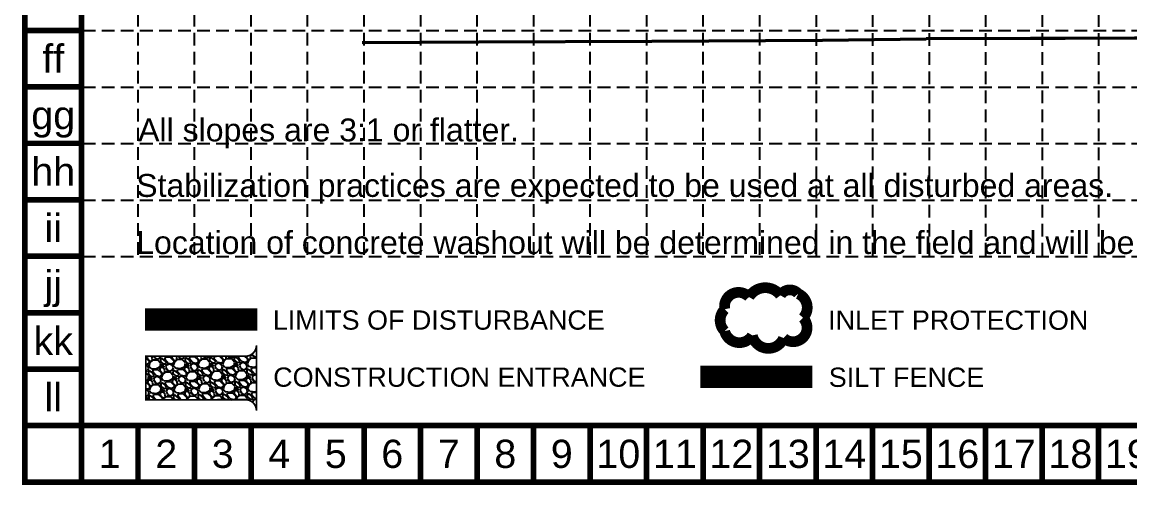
# Model space of a CAD drawing. Header units: feet. Extents: x -4510 to -3228, y -2167 to -1365.
# Drawn here: x -4510.2 to -4118.2, y -2166.6 to -2002.6 of the extents above; entities that cross this region are included whole.
import ezdxf
from ezdxf.enums import TextEntityAlignment as Align

# ---------------------------------------------------------------- set-up
doc = ezdxf.new("R2010")
doc.units = ezdxf.units.FT
doc.header["$LTSCALE"] = 40
doc.header["$MEASUREMENT"] = 0
doc.linetypes.add('HIDDEN', pattern=[0.375, 0.25, -0.125])
for name, color, linetype in [('BASE', 7, 'CONTINUOUS'), ('E-PVMT', 1, 'CONTINUOUS'), ('GRID', 254, 'HIDDEN'), ('LEGEND', 7, 'CONTINUOUS')]:
    doc.layers.add(name, color=color, linetype=linetype)
doc.styles.add("L200'", font='ARIAL.TTF', dxfattribs={"height": 0.001969})
doc.styles.get("Standard").update_dxf_attribs({"font": 'ARIAL.TTF'})

msp = doc.modelspace()

# ---------------------------------------------------------------- hatches: boundary and pattern name
at = {"layer": 'LEGEND'}
h = msp.add_hatch(dxfattribs=at)
h.set_pattern_fill('GRAVEL', color=4, scale=6.161158, angle=-43.9343, style=0)
h.set_pattern_definition([(184.078545, (-13078.31703, -5865.8575), (-73.96829782, -5.733388968), [0.8288976, -82.0610066]), (141.0354448, (-13079.14383, -5865.91644), (57.5172712175, -46.860909064), [1.4224142, -140.818967]), (88.576145, (-13080.2498, -5865.02197), (-2.654263551, -91.553733436), [1.0029626, -99.2934208]), (223.339445, (-13083.0489, -5864.46402), (89.933091817, 84.462693335), [1.2953096, -128.235621]), (248.899445, (-13083.99097, -5865.353), (29.113309371, 74.616576914), [1.2701535, -125.7453734]), (313.339445, (-13084.44823, -5866.538), (-84.462693335, 89.933091817), [1.2953096, -128.235621]), (353.7599448, (-13083.55924, -5867.48008), (-100.4274748735, 11.203882652), [1.7129806, -169.584946]), (28.3210448, (-13081.8564, -5867.66627), (125.1040092646, 67.687490776), [1.61723, -160.1058316]), (77.495345, (-13080.43275, -5866.89904), (20.077499597, 91.877873086), [1.2996963, -128.670075]), (131.302145, (-13080.15134, -5865.63017), (44.530846384, -51.45976945), [1.483804, -72.7063663]), (178.4631448, (-13081.1307, -5864.51548), (-100.2654194256, 2.4921892057), [1.9188804, -189.9692975]), (94.879845, (-13078.69913, -5868.74045), (-5.409274737, 56.544928547), [0.6549373, -64.8390665]), (127.534945, (-13078.75484, -5868.08788), (49.12970154, -64.446328462), [1.246014, -123.3556943]), (181.065745, (-13079.514, -5867.1), (-4.274813, -4.4368757), [0.871317, -7.8418727]), (159.264345, (-13079.3116, -5866.26815), (30.733999534, -12.50030277), [0.4692215, -46.45276]), (247.867145, (-13079.7504, -5866.102), (8.38756231, 17.58543553), [0.6635752, -32.5152776]), (347.029545, (-13080.0004, -5866.7167), (21.86024824, -3.95066694), [1.0777652, -34.847652]), (117.630845, (-13078.9501, -5866.9586), (4.59894573, -12.9864925), [0.779331, -18.7039636]), (332.455245, (-13082.3238, -5863.62263), (57.193157022, -29.437535684), [1.0917572, -108.0842412]), (26.411945, (-13081.3558, -5864.1275), (-64.770414021, -31.706400698), [0.915924, -90.6762772]), (249.264345, (-13078.0952, -5866.0712), (12.50030277, 30.733999534), [0.9384368, -45.9835446]), (299.676245, (-13078.42744, -5866.94888), (-31.544349183, 56.058717002), [1.0917572, -108.0842412]), (295.509745, (-13084.9742, -5866.3735), (-13.634773584, 30.247797264), [1.0528187, -51.5881406]), (250.840845, (-13084.52076, -5867.32367), (24.838606248, 70.179657949), [0.8821423, -87.3322163]), (22.867145, (-13082.3256, -5870.55085), (30.24781187, 13.634741425), [0.9384368, -45.9835446]), (333.419745, (-13081.46094, -5870.18618), (-74.778598588, 37.825087713), [1.032801, -102.2470307]), (25.509745, (-13084.4997, -5868.4562), (-30.247797264, -13.634773584), [0.5264093, -52.11455]), (57.375645, (-13082.5918, -5870.2944), (12.66238616, 22.02230225), [0.3141575, -31.1017047]), (122.029545, (-13082.4225, -5870.0298), (9.03582204, -17.26130313), [1.2701535, -24.132948]), (142.074745, (-13083.0961, -5868.95297), (48.64355102, -38.311244573), [1.1770893, -116.5316695]), (259.755845, (-13080.3851, -5867.116), (4.11274124, 13.1485641), [0.8885745, -21.325795]), (309.2229448, (-13080.54317, -5867.99043), (66.877203299, -81.545580249), [1.5513426, -153.582656]), (17.011145, (-13079.5622, -5869.19224), (-47.671180965, -13.958875156), [0.634328, -62.7986758]), (46.065745, (-13078.9556, -5869.0067), (-0.1620626, 8.711686), [0.3696695, -5.7914886]), (76.322145, (-13083.0566, -5868.73436), (-12.176217707, -48.15735616), [0.8559327, -84.737611]), (4.078545, (-13082.8542, -5867.9027), (73.96829782, 5.733388968), [1.657795, -81.232109]), (316.065745, (-13081.2006, -5867.785), (8.711686, 0.1620626), [1.601901, -4.559257]), (281.370545, (-13080.047, -5868.89624), (-14.444999211, 73.806250947), [0.9741653, -96.4422956]), (210.120345, (-13079.85495, -5869.8513), (-21.53612116, -13.47268668), [0.897077, -43.9568316]), (163.7117448, (-13080.6309, -5870.30146), (-127.048743677, 36.8526267005), [1.460595, -144.5991394]), (131.4918448, (-13082.03287, -5869.8918), (-53.40457936, 60.009405683), [1.5452123, -152.97585])])
edge = h.paths.add_edge_path()
edge.add_line((-4427.33, -2140.24), (-4427.33, -2117.13))
edge.add_arc((-4431.18, -2117.13), 3.85, -89.9609, 0, ccw=False)
edge.add_line((-4431.18, -2120.99), (-4466.47, -2120.99))
edge.add_line((-4466.47, -2120.99), (-4466.47, -2136.41))
edge.add_line((-4466.47, -2136.41), (-4431.19, -2136.39))
edge.add_arc((-4431.18, -2140.24), 3.85, 0, 90.0391, ccw=False)

# ---------------------------------------------------------------- linework, layer by layer
at = {"layer": 'BASE', "const_width": 2}
for points in [[(-4509.24, -2165.57), (-3229.24, -2165.57), (-3229.24, -1365.57), (-4509.24, -1365.57)], [(-4489.24, -2145.57), (-3249.24, -2145.57), (-3249.24, -1385.57), (-4489.24, -1385.57)]]:
    msp.add_lwpolyline(points, close=True, dxfattribs=at)
for points in [[(-4489.24, -2005.57), (-4509.24, -2005.57)], [(-4489.24, -2025.57), (-4509.24, -2025.57)], [(-4489.24, -2045.57), (-4509.24, -2045.57)], [(-4489.24, -2065.57), (-4509.24, -2065.57)], [(-4489.24, -2085.57), (-4509.24, -2085.57)], [(-4489.24, -2105.57), (-4509.24, -2105.57)], [(-4489.24, -2125.57), (-4509.24, -2125.57)], [(-4489.24, -2145.57), (-4509.24, -2145.57)], [(-4489.24, -2165.57), (-4489.24, -2145.57)], [(-4469.24, -2165.57), (-4469.24, -2145.57)], [(-4449.24, -2165.57), (-4449.24, -2145.57)], [(-4429.24, -2165.57), (-4429.24, -2145.57)], [(-4409.24, -2165.57), (-4409.24, -2145.57)], [(-4389.24, -2165.57), (-4389.24, -2145.57)], [(-4369.24, -2165.57), (-4369.24, -2145.57)], [(-4349.24, -2165.57), (-4349.24, -2145.57)], [(-4329.24, -2165.57), (-4329.24, -2145.57)], [(-4309.24, -2165.57), (-4309.24, -2145.57)], [(-4289.24, -2165.57), (-4289.24, -2145.57)], [(-4269.24, -2165.57), (-4269.24, -2145.57)], [(-4249.24, -2165.57), (-4249.24, -2145.57)], [(-4229.24, -2165.57), (-4229.24, -2145.57)], [(-4209.24, -2165.57), (-4209.24, -2145.57)], [(-4189.24, -2165.57), (-4189.24, -2145.57)], [(-4169.24, -2165.57), (-4169.24, -2145.57)], [(-4149.24, -2165.57), (-4149.24, -2145.57)], [(-4129.24, -2165.57), (-4129.24, -2145.57)]]:
    msp.add_lwpolyline(points, dxfattribs=at)
at = {"layer": 'E-PVMT', "color": 7}
for points in [[(-4389.87, -2009.58), (-4348.6, -2009.38), (-4287.33, -2009.09), (-4226.99, -2008.77), (-4190.3, -2008.3)], [(-4389.87, -2010.08), (-4348.6, -2009.88), (-4287.32, -2009.59), (-4226.99, -2009.27), (-4190.29, -2008.8)], [(-4042.85, -2007.9), (-4190.29, -2008.3)], [(-4042.84, -2008.4), (-4190.29, -2008.8)]]:
    msp.add_lwpolyline(points, dxfattribs=at)
at = {"layer": 'GRID', "color": 253, "linetype": 'HIDDEN', "ltscale": 0.45}
for p, q in [((-4469.31, -1385.38), (-4469.31, -2085.65)), ((-4449.31, -1385.38), (-4449.31, -2085.65)), ((-4429.31, -1385.38), (-4429.31, -2085.65)), ((-4409.31, -1385.38), (-4409.31, -2085.65)), ((-4389.31, -1385.38), (-4389.31, -2085.65)), ((-4369.31, -1385.38), (-4369.31, -2085.65)), ((-4349.31, -1385.38), (-4349.31, -2085.65)), ((-4329.31, -1385.38), (-4329.31, -2085.65)), ((-4309.31, -1385.38), (-4309.31, -2085.65)), ((-4289.31, -1385.38), (-4289.31, -2085.65)), ((-4269.31, -1385.38), (-4269.31, -2085.65)), ((-4249.31, -1385.38), (-4249.31, -2085.65)), ((-4229.24, -1385.57), (-4229.24, -2085.65)), ((-4209.24, -1385.57), (-4209.24, -2085.65)), ((-4189.24, -1385.57), (-4189.24, -2085.65)), ((-4169.24, -1385.57), (-4169.24, -2085.65)), ((-4149.24, -1385.57), (-4149.24, -2085.65)), ((-4129.24, -1385.57), (-4129.24, -2085.65)), ((-4488.8, -2005.65), (-3248.8, -2005.65)), ((-4488.8, -2025.65), (-3248.8, -2025.65)), ((-4488.8, -2045.65), (-3248.8, -2045.65)), ((-4488.8, -2065.65), (-3248.8, -2065.65)), ((-4488.8, -2085.65), (-3248.8, -2085.65))]:
    msp.add_line(p, q, dxfattribs=at)
at = {"layer": 'LEGEND', "color": 170, "ltscale": 100, "const_width": 3.79}
msp.add_lwpolyline([(-4252.97, -2100.03, 0.520567), (-4252.97, -2100.03, 0.765195), (-4261.55, -2104.35, 0.417879), (-4261.6, -2112.12, 0.6649), (-4251.8, -2113.61, 0.744833), (-4240.74, -2114.54, 0.975642), (-4233.85, -2107.43, 0.520567), (-4235.57, -2098.85, 0.520567), (-4241.86, -2099.43, 0.540264), (-4252.97, -2100.03)], format="xyb", close=True, dxfattribs=at)
at = {"layer": 'LEGEND', "color": 1, "linetype": 'HIDDEN', "const_width": 7.92}
msp.add_lwpolyline([(-4466.77, -2108.03), (-4427.03, -2108.03)], dxfattribs=at)
at = {"layer": 'LEGEND', "color": 4, "const_width": 0.616}
msp.add_lwpolyline([(-4427.33, -2140.24), (-4427.33, -2117.13, -0.414014), (-4431.18, -2120.99), (-4466.47, -2120.99), (-4466.47, -2136.41), (-4431.19, -2136.39, -0.414413)], format="xyb", close=True, dxfattribs=at)
at = {"layer": 'LEGEND', "color": 200, "const_width": 7.92}
msp.add_lwpolyline([(-4270.25, -2128.26), (-4230.51, -2128.26)], dxfattribs=at)

# ---------------------------------------------------------------- texts
at = {"layer": 'BASE'}
for s, p in [('ff', (-4499.24, -2015.57)), ('gg', (-4499.24, -2035.57)), ('hh', (-4499.24, -2055.57)), ('ii', (-4499.24, -2075.57)), ('jj', (-4499.24, -2095.57)), ('kk', (-4499.24, -2115.57)), ('ll', (-4499.24, -2135.57)), ('1', (-4479.24, -2155.57)), ('2', (-4459.24, -2155.57)), ('3', (-4439.24, -2155.57)), ('4', (-4419.24, -2155.57)), ('5', (-4399.24, -2155.57)), ('6', (-4379.24, -2155.57)), ('7', (-4359.24, -2155.57)), ('8', (-4339.24, -2155.57)), ('9', (-4319.24, -2155.57)), ('10', (-4299.24, -2155.57)), ('11', (-4279.24, -2155.57)), ('12', (-4259.24, -2155.57)), ('13', (-4239.24, -2155.57)), ('14', (-4219.24, -2155.57)), ('15', (-4199.24, -2155.57)), ('16', (-4179.24, -2155.57)), ('17', (-4159.24, -2155.57)), ('18', (-4139.24, -2155.57)), ('19', (-4119.24, -2155.57))]:
    msp.add_text(s, height=10, dxfattribs=at).set_placement(p, align=Align.MIDDLE_CENTER)
at = {"layer": 'BASE', "color": 7, "style": "L200'"}
for s, p in [('All slopes are 3:1 or flatter.', (-4469.18, -2044.88)), ('Stabilization practices are expected to be used at all disturbed areas.', (-4469.87, -2064.55)), ('Location of concrete washout will be determined in the field and will be reflected on this Site Map.', (-4469.86, -2084.78))]:
    msp.add_text(s, height=8.1109, dxfattribs=at).set_placement(p)
at = {"layer": 'LEGEND', "style": "L200'"}
for s, height, p in [('LIMITS OF DISTURBANCE', 6.8198, (-4421.52, -2111.58)), ('INLET PROTECTION', 6.8198, (-4224.97, -2111.63)), ('CONSTRUCTION ENTRANCE', 6.8198, (-4421.38, -2131.81)), ('SILT FENCE', 6.82, (-4224.76, -2131.86))]:
    msp.add_text(s, height=height, dxfattribs=at).set_placement(p)

doc.saveas('drawing.dxf')
